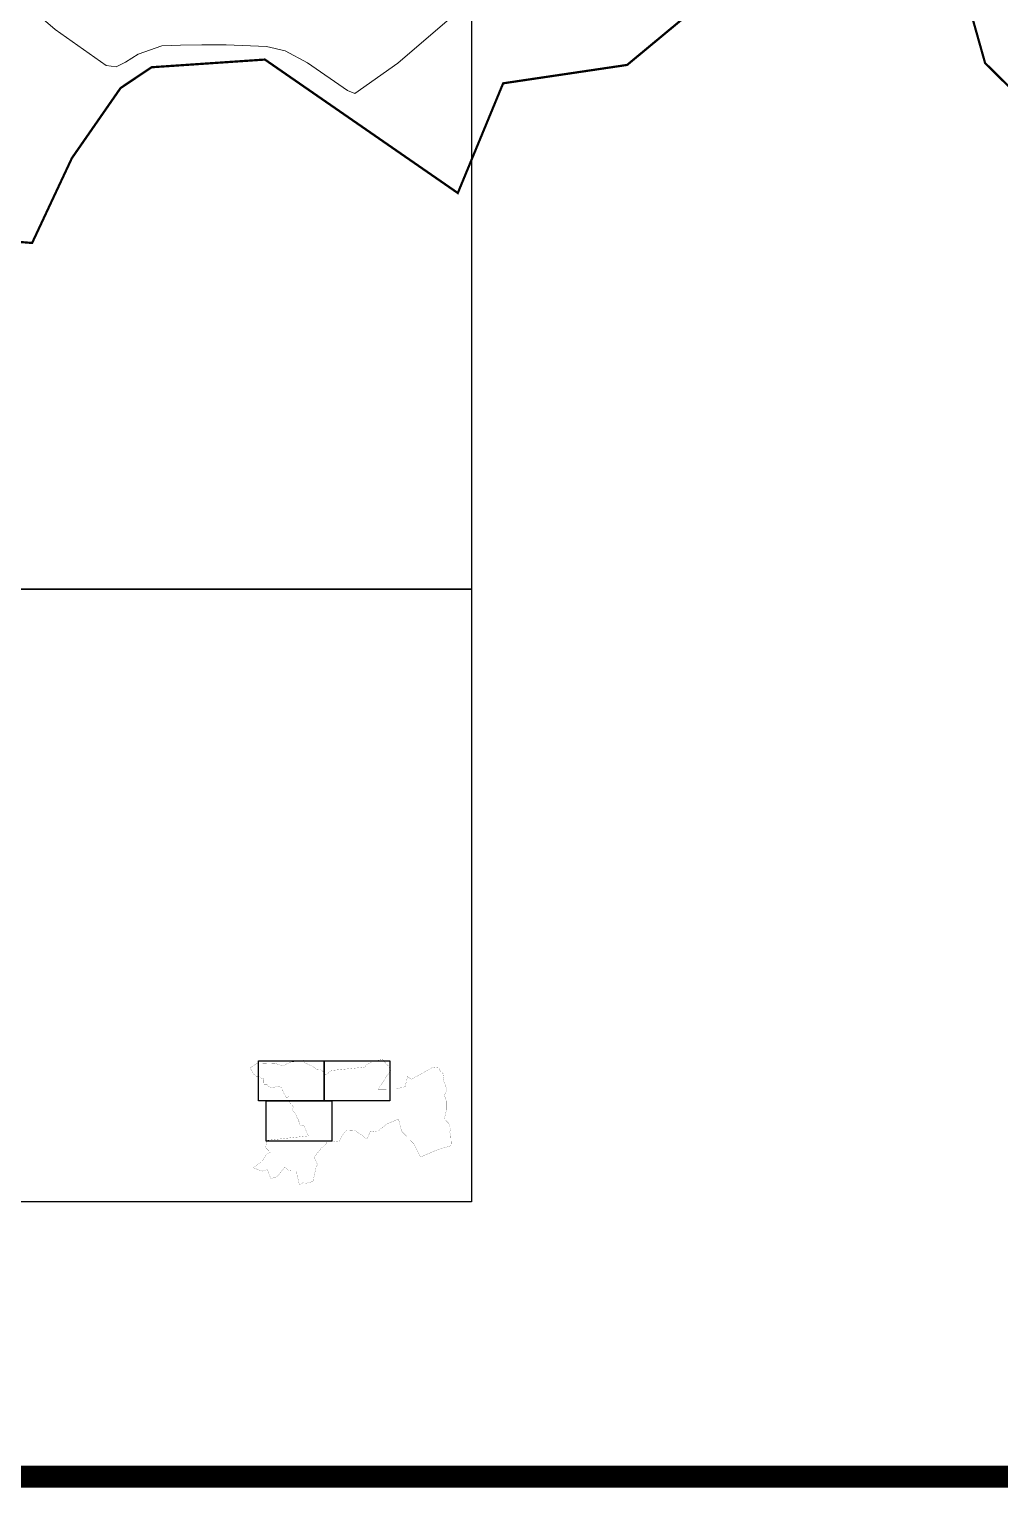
# Model space of a CAD drawing. Extents: x 296690 to 298491, y 586647 to 587790.
# Drawn here: x 297311 to 297747, y 586647 to 587301 of the extents above; entities that cross this region are included whole.
import ezdxf

# ---------------------------------------------------------------- set-up
doc = ezdxf.new("R2010")
doc.units = 0
doc.header["$MEASUREMENT"] = 0
doc.set_wipeout_variables(frame=1)
doc.linetypes.add('PHANTOM2', pattern=[1.25, 0.625, -0.125, 0.125, -0.125, 0.125, -0.125])
doc.layers.add('_조사구역', color=6, linetype='Continuous')
doc.layers.add('잡종지', color=53, linetype='Continuous', lineweight=18)

msp = doc.modelspace()

# ---------------------------------------------------------------- linework, layer by layer
at = {"color": 0, "const_width": 10}
msp.add_lwpolyline([(296747.91, 587748.15), (298486.35, 587748.15), (298486.35, 586651.63), (296747.91, 586651.63)], close=True, dxfattribs=at)
msp.add_lwpolyline([(296747.91, 587748.15), (298486.35, 587748.15), (298486.35, 586651.63), (296747.91, 586651.63)], close=True, dxfattribs=at)
for points in [[(297059.73, 587049.97), (297059.73, 587324.97), (297509.73, 587324.97), (297509.73, 587049.97), (297059.73, 587049.97)], [(297059.73, 586774.97), (297059.73, 587049.97), (297509.73, 587049.97), (297509.73, 586774.97), (297059.73, 586774.97)]]:
    msp.add_lwpolyline(points)
at = {"layer": '_조사구역', "color": 1, "linetype": 'PHANTOM2', "ltscale": 10, "const_width": 1, "flags": 128}
msp.add_lwpolyline([(296888.84, 587577.29), (296916.15, 587564.87), (296917.16, 587546.98), (296944.06, 587499.88), (296962.64, 587506.35), (296964.44, 587470.58), (296997.02, 587434.8), (296987.35, 587416.46), (297013.51, 587382.87), (297017.84, 587370.08), (297028.94, 587352.6), (297029.92, 587342.81), (297037.31, 587334.59), (297040.56, 587314.96), (297070.47, 587308.46), (297100.62, 587240.51), (296816.88, 587204.01), (296810.03, 587153.67), (296842.85, 587123.71), (296813.17, 587102.47), (296801.87, 587080.63), (296792.42, 587066.55), (296780.99, 587053.96), (296729.3, 587013.64), (296789.94, 586992.35), (296824.61, 587004.26), (296850.23, 586942.24), (296893.72, 586957.02), (296943.19, 587021.67), (296972.09, 586999.95), (296987, 586998.05), (297023.23, 586997.93), (297046.89, 586904.34), (297072.38, 586919.28), (297092.13, 586914.81), (297140.05, 586929.39), (297161.26, 587039.31), (297169.67, 587043.4), (297143.69, 587095.58), (297202.29, 587171.68), (297208.17, 587171.56), (297223.3, 587185.23), (297231.66, 587208.89), (297261.64, 587209.69), (297274.46, 587204.56), (297288.68, 587207.29), (297312.55, 587205.4), (297330.39, 587243.47), (297352.25, 587274.95), (297366.21, 587284.27), (297417.02, 587287.72), (297445.1, 587268.3), (297503.61, 587227.81), (297523.96, 587277.06), (297579.61, 587285.31), (297639.29, 587334.83), (297716.69, 587369.95), (297740.28, 587286.16), (297825.46, 587201.84), (297873.06, 587112.59), (297985.44, 587163.71), (298083.12, 587194.83), (298077.66, 587264.11), (298068.85, 587288.67), (298075.49, 587302.92), (298064.34, 587344.33), (298031.59, 587377.11), (298044.64, 587441.82), (298042.94, 587499.78), (298028.92, 587538.45), (298039.34, 587564.95), (298043.46, 587576.46), (298029.63, 587619.83), (298018.44, 587640.96), (298021.43, 587663.04), (298018.74, 587675.87), (298016.58, 587686.14), (298003.66, 587699.07), (297992.44, 587709.1), (297988.83, 587725.13), (297944.08, 587728.99), (297800.52, 587643.82), (297772.38, 587662.14), (297757.38, 587592.19), (297693.21, 587575.36), (297656.54, 587574.02), (297572.22, 587570.95), (297613.4, 587635.68), (297629.04, 587661.26), (297639.97, 587676.97), (297661.05, 587707.24), (297598.57, 587775.35), (297577.8, 587771.53), (297529.25, 587759.19), (297490.27, 587737.05), (297479.32, 587721.33), (297454.97, 587717.47), (297250.91, 587692.79), (297212.29, 587661.66), (297187.56, 587688.51), (297176.05, 587696.22), (297149.46, 587697.29), (297117.93, 587719.01), (297086.05, 587732.64), (297066.45, 587740.82), (297055.85, 587761.22), (297045.64, 587752.78), (296998.56, 587747.18), (296975.92, 587745.76), (296966.62, 587742.51), (296946.71, 587733.47), (296916.68, 587715.59), (296875.89, 587729.39), (296872.69, 587730.05), (296872.4, 587730.11), (296864.88, 587731.65), (296743.31, 587733.69), (296691.62, 587698.85), (296718.09, 587653.84), (296730.15, 587649.14), (296737.49, 587637.8), (296758.71, 587639.51), (296767.47, 587630.15), (296786.92, 587626.97), (296789.39, 587586.73), (296810.55, 587586.52), (296815.91, 587576.91), (296842.39, 587563.91), (296888.84, 587577.29)], dxfattribs=at)
at = {"layer": '잡종지'}
msp.add_lwpolyline([(297508.2, 587313.17), (297476.71, 587286.1), (297457.34, 587272.54), (297454.11, 587273.83), (297436.09, 587286.31), (297426.09, 587291.66), (297417.74, 587293.52), (297399.57, 587294.27), (297388.75, 587294.38), (297379.19, 587294.11), (297370.82, 587293.84), (297360.13, 587290.16), (297354.5, 587286.57), (297350.33, 587284.39), (297345.81, 587285), (297322.9, 587301.28), (297311.27, 587311.25)], dxfattribs=at)

# ---------------------------------------------------------------- next in the draw order: wipeouts: each hides what was drawn before it
msp.add_wipeout([(297473.03, 586838.3), (297414.12, 586838.3), (297414.12, 586820.3), (297417.62, 586820.3), (297417.62, 586784.3), (297447.07, 586784.3), (297447.07, 586820.3), (297473.03, 586820.3)]).translate(0, 0, 1219)

# ---------------------------------------------------------------- next in the draw order: linework, layer by layer
at = {"elevation": 566}
for points in [[(297414.12, 586820.3), (297414.12, 586838.3), (297443.57, 586838.3), (297443.57, 586820.3), (297414.12, 586820.3)], [(297443.57, 586820.3), (297443.57, 586838.3), (297473.03, 586838.3), (297473.03, 586820.3), (297443.57, 586820.3)], [(297417.62, 586802.3), (297417.62, 586820.3), (297447.07, 586820.3), (297447.07, 586802.3), (297417.62, 586802.3)]]:
    msp.add_lwpolyline(points, dxfattribs=at)
at = {"layer": '_조사구역', "color": 1, "linetype": 'PHANTOM2', "const_width": 0.0655, "elevation": 1219, "flags": 128}
msp.add_lwpolyline([(297423.1, 586826.92), (297424.87, 586826.07), (297424.91, 586824.9), (297426.61, 586821.78), (297427.83, 586822.18), (297427.9, 586819.84), (297429.98, 586817.45), (297429.32, 586816.26), (297430.99, 586814.03), (297431.25, 586813.18), (297431.95, 586812.02), (297432, 586811.38), (297432.48, 586810.83), (297432.66, 586809.55), (297434.61, 586809.08), (297436.49, 586804.59), (297417.87, 586802.6), (297417.35, 586799.31), (297419.45, 586797.31), (297417.48, 586795.96), (297416.71, 586794.55), (297416.07, 586793.64), (297415.31, 586792.83), (297411.87, 586790.26), (297415.81, 586788.79), (297418.09, 586789.52), (297419.68, 586785.42), (297422.55, 586786.33), (297425.88, 586790.49), (297427.74, 586789.03), (297428.71, 586788.88), (297431.08, 586788.82), (297432.5, 586782.67), (297434.19, 586783.61), (297435.47, 586783.29), (297438.63, 586784.18), (297440.17, 586791.34), (297440.73, 586791.59), (297439.1, 586795.05), (297443.04, 586799.94), (297443.43, 586799.93), (297444.44, 586800.8), (297445.02, 586802.34), (297446.98, 586802.35), (297447.81, 586801.99), (297448.75, 586802.15), (297450.31, 586801.99), (297451.53, 586804.46), (297453, 586806.49), (297453.93, 586807.08), (297457.26, 586807.24), (297459.07, 586805.92), (297462.84, 586803.19), (297464.24, 586806.39), (297467.89, 586806.85), (297471.87, 586810.01), (297476.98, 586812.2), (297478.41, 586806.68), (297483.86, 586801.04), (297486.85, 586795.14), (297494.28, 586798.32), (297500.71, 586800.22), (297500.45, 586804.76), (297499.91, 586806.38), (297500.37, 586807.31), (297499.69, 586810.03), (297497.6, 586812.22), (297498.54, 586816.44), (297498.51, 586820.23), (297497.65, 586822.78), (297498.37, 586824.5), (297498.65, 586825.25), (297497.81, 586828.11), (297497.11, 586829.51), (297497.33, 586830.95), (297497.18, 586831.79), (297497.05, 586832.47), (297496.22, 586833.33), (297495.5, 586834), (297495.29, 586835.06), (297492.36, 586835.37), (297482.85, 586830), (297481.04, 586831.24), (297479.96, 586826.68), (297475.73, 586825.67), (297473.33, 586825.63), (297467.81, 586825.55), (297470.6, 586829.73), (297471.65, 586831.38), (297472.39, 586832.39), (297473.81, 586834.34), (297469.82, 586838.89), (297468.46, 586838.67), (297465.26, 586837.93), (297462.68, 586836.54), (297461.94, 586835.52), (297460.34, 586835.3), (297446.96, 586833.97), (297444.38, 586831.99), (297442.8, 586833.78), (297442.06, 586834.3), (297440.32, 586834.41), (297438.29, 586835.88), (297436.22, 586836.81), (297434.95, 586837.38), (297434.29, 586838.73), (297433.61, 586838.19), (297430.52, 586837.89), (297429.04, 586837.83), (297428.42, 586837.63), (297427.11, 586837.06), (297425.12, 586835.94), (297422.47, 586836.9), (297422.26, 586836.94), (297422.24, 586836.95), (297421.75, 586837.06), (297413.8, 586837.36), (297410.37, 586835.16), (297412.03, 586832.17), (297412.82, 586831.85), (297413.28, 586831.1), (297414.67, 586831.18), (297415.23, 586830.55), (297416.5, 586830.32), (297416.61, 586827.68), (297417.99, 586827.64), (297418.33, 586827), (297420.04, 586826.11)], close=True, dxfattribs=at)

doc.saveas('drawing.dxf')
